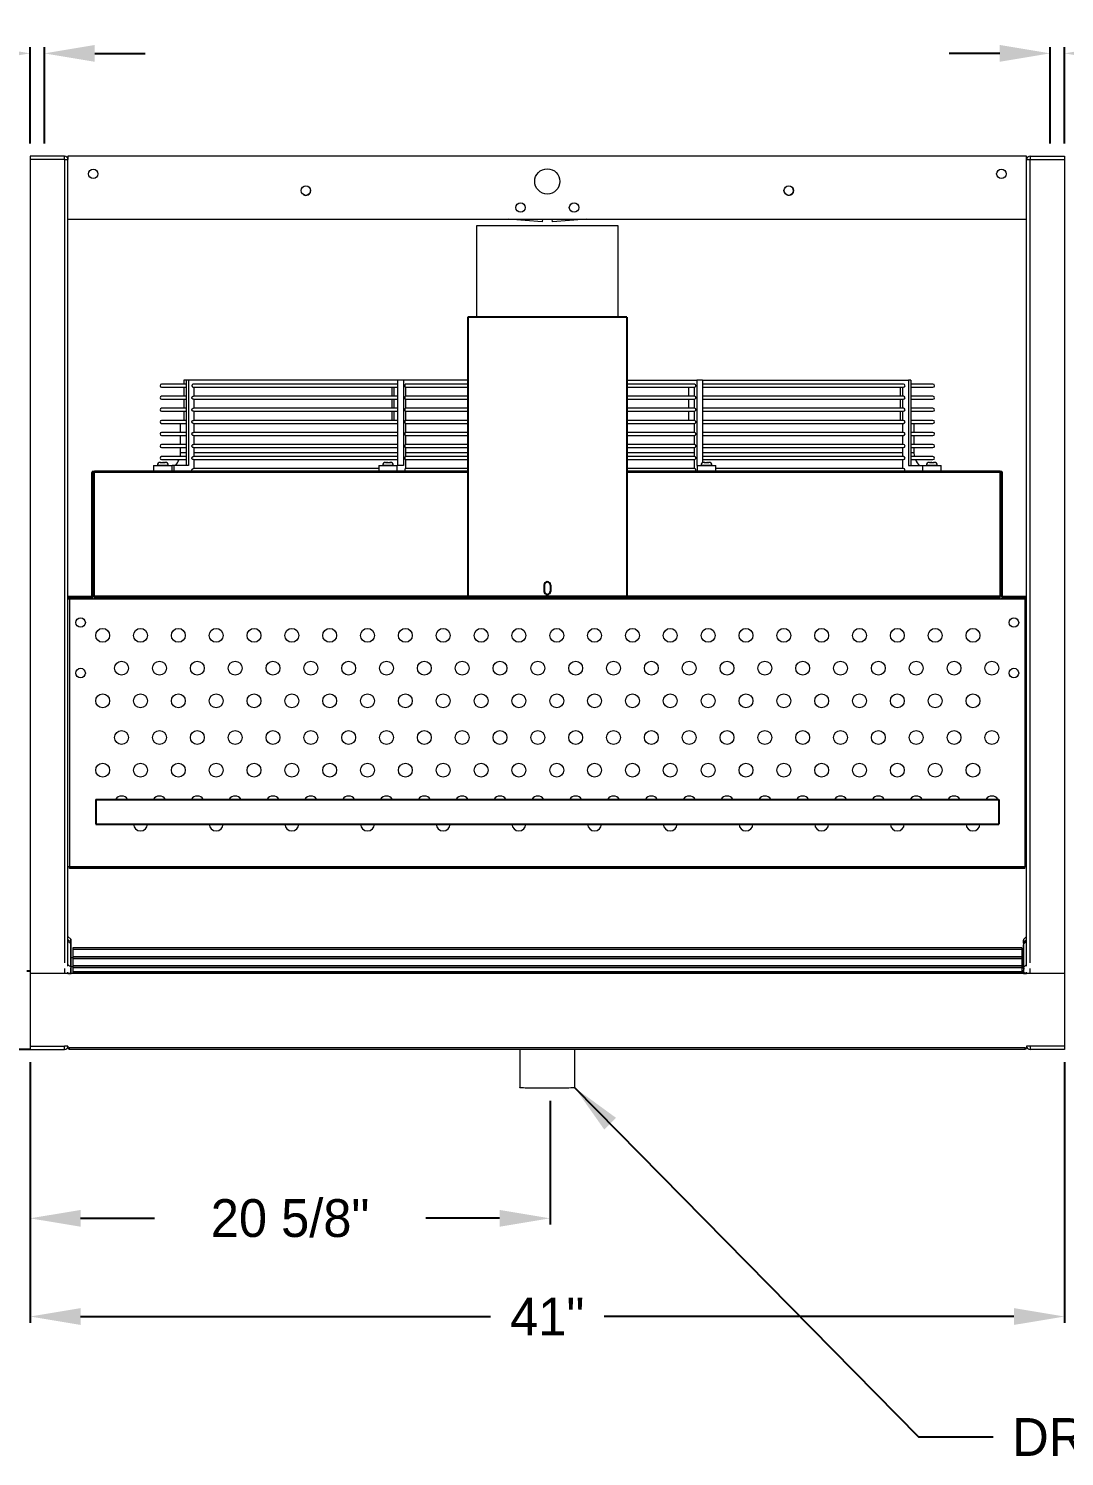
# Model space of a CAD drawing. Extents: x 6 to 271, y -23 to 146.
# Drawn here: x 45 to 86.1, y 39.3 to 95.9 of the extents above; entities that cross this region are included whole.
import ezdxf

# ---------------------------------------------------------------- set-up
doc = ezdxf.new("R2010")
doc.units = 0
doc.header["$MEASUREMENT"] = 0
doc.layers.get('0').update_dxf_attribs({"linetype": 'CONTINUOUS'})
doc.layers.get('Defpoints').update_dxf_attribs({"linetype": 'CONTINUOUS'})
doc.dimstyles.get("Standard").update_dxf_attribs({"dimtxt": 1.5, "dimasz": 2, "dimexe": 0.25, "dimexo": 0.5, "dimgap": 0.75, "dimtad": 0, "dimtih": 1, "dimtoh": 1, "dimdec": 4, "dimzin": 0, "dimdsep": 46, "dimlunit": 5, "dimtxsty": 'STANDARD', "dimcen": 0.125, "dimclrd": 1, "dimclre": 1, "dimclrt": 1, "dimadec": 0, "dimazin": 0, "dimtfac": 1, "dimtdec": 4, "dimtofl": 0, "dimtmove": 0, "dimatfit": 3, "dimfxl": 1, "dimfrac": 2, "dimtolj": 1, "dimtzin": 0, "dimarcsym": 0})

# ---------------------------------------------------------------- blocks, each defined once
blk = doc.blocks.new('099front')
at = {"color": 0, "ltscale": 7}
for p, q in [((59.351, 106.851), (53.039, 106.851)), ((53.039, 106.851), (53.039, 95.789)), ((59.351, 106.851), (59.351, 95.789)), ((53.039, 95.789), (59.351, 95.789)), ((56.07, 96.226), (56.07, 95.976)), ((56.32, 96.226), (56.32, 95.976))]:
    blk.add_line(p, q, dxfattribs=at)
for centre, start, end in [((56.195, 96.226), 0, 180), ((56.195, 95.976), 180, 0)]:
    blk.add_arc(centre, 0.125, start, end, dxfattribs=at)
blk = doc.blocks.new('*D24')
at = {"color": 7, "lineweight": -2}
for p, q in [((45.087, 91.362), (45.087, 95.191)), ((45.65, 91.362), (45.65, 95.191)), ((43.087, 94.941), (41.087, 94.941)), ((47.65, 94.941), (49.65, 94.941))]:
    blk.add_line(p, q, dxfattribs=at)
at = {"color": 7}
for points in [[(43.087, 95.274), (43.087, 94.607), (45.087, 94.941)], [(47.65, 95.274), (47.65, 94.607), (45.65, 94.941)]]:
    blk.add_solid(points, dxfattribs=at)
at = {"layer": 'Defpoints', "color": 0}
for p in [(45.087, 94.941), (45.087, 90.862), (45.65, 90.862)]:
    blk.add_point(p, dxfattribs=at)
at = {"color": 7, "insert": (37.337, 94.941), "char_height": 1.5, "attachment_point": 5}
blk.add_mtext('\\A1;9/16"', dxfattribs=at)
blk = doc.blocks.new('*D25')
at = {"color": 7, "lineweight": -2}
for p, q in [((85.525, 91.362), (85.525, 95.191)), ((86.087, 91.362), (86.087, 95.191)), ((83.525, 94.941), (81.525, 94.941)), ((88.087, 94.941), (90.087, 94.941))]:
    blk.add_line(p, q, dxfattribs=at)
at = {"color": 7}
for points in [[(83.525, 95.274), (83.525, 94.607), (85.525, 94.941)], [(88.087, 95.274), (88.087, 94.607), (86.087, 94.941)]]:
    blk.add_solid(points, dxfattribs=at)
at = {"layer": 'Defpoints', "color": 0}
for p in [(85.525, 94.941), (85.525, 90.862), (86.087, 90.862)]:
    blk.add_point(p, dxfattribs=at)
at = {"color": 7, "insert": (93.837, 94.941), "char_height": 1.5, "attachment_point": 5}
blk.add_mtext('\\A1;9/16"', dxfattribs=at)
blk = doc.blocks.new('*D26')
at = {"color": 7, "lineweight": -2}
for p, q in [((45.087, 54.924), (45.087, 44.586)), ((86.087, 54.924), (86.087, 44.586)), ((47.087, 44.836), (63.337, 44.836)), ((84.087, 44.836), (67.837, 44.836))]:
    blk.add_line(p, q, dxfattribs=at)
at = {"color": 7}
for points in [[(47.087, 45.169), (47.087, 44.503), (45.087, 44.836)], [(84.087, 45.169), (84.087, 44.503), (86.087, 44.836)]]:
    blk.add_solid(points, dxfattribs=at)
at = {"layer": 'Defpoints', "color": 0}
for p in [(45.087, 55.424), (86.087, 55.424), (86.087, 44.836)]:
    blk.add_point(p, dxfattribs=at)
at = {"color": 7, "insert": (65.587, 44.836), "char_height": 1.5, "attachment_point": 5}
blk.add_mtext('\\A1;41"', dxfattribs=at)
blk = doc.blocks.new('*D27')
at = {"color": 7, "lineweight": -2}
for p, q in [((45.087, 54.924), (45.087, 48.481)), ((65.696, 53.389), (65.696, 48.481)), ((47.087, 48.731), (50.017, 48.731)), ((63.696, 48.731), (60.767, 48.731))]:
    blk.add_line(p, q, dxfattribs=at)
at = {"color": 7}
for points in [[(47.087, 49.064), (47.087, 48.398), (45.087, 48.731)], [(63.696, 49.064), (63.696, 48.398), (65.696, 48.731)]]:
    blk.add_solid(points, dxfattribs=at)
at = {"layer": 'Defpoints', "color": 0}
for p in [(45.087, 55.424), (65.696, 53.889), (65.696, 48.731)]:
    blk.add_point(p, dxfattribs=at)
at = {"color": 7, "insert": (55.392, 48.731), "char_height": 1.5, "attachment_point": 5}
blk.add_mtext('\\A1;20 5/8"', dxfattribs=at)

msp = doc.modelspace()

# ---------------------------------------------------------------- linework, layer by layer
at = {"color": 0, "linetype": 'Continuous', "lineweight": 15}
for p, q in [((45.08746, 90.8619), (45.08746, 90.7274)), ((46.45195, 90.8619), (45.08746, 90.8619)), ((46.45195, 90.7274), (45.08746, 90.7274)), ((45.08746, 90.7264), (45.08746, 55.55993)), ((46.45195, 90.7264), (45.08746, 90.7264)), ((46.45195, 90.7274), (46.45195, 90.8619)), ((46.45195, 90.7264), (46.58745, 90.7264)), ((46.45195, 90.7264), (46.45195, 58.86651)), ((84.58745, 90.8619), (46.58745, 90.8619)), ((46.58745, 90.8619), (46.58745, 90.7264)), ((46.58745, 58.73105), (46.58745, 90.7264)), ((84.58745, 90.7264), (84.58745, 90.8619)), ((84.58745, 58.73105), (84.58745, 90.7264)), ((84.58745, 90.7264), (84.72295, 90.7264)), ((84.72295, 90.8619), (84.72295, 90.7274)), ((84.72295, 90.8619), (86.08745, 90.8619)), ((84.72295, 90.7274), (86.08745, 90.7274)), ((84.72295, 90.7264), (86.08745, 90.7264)), ((84.72295, 58.86651), (84.72295, 90.7264)), ((86.08745, 90.8619), (86.08745, 90.7274)), ((86.08745, 90.7264), (86.08745, 55.5599)), ((46.58745, 88.3619), (84.58745, 88.3619)), ((65.38406, 88.25505), (64.03071, 88.3619)), ((65.3925, 88.3619), (65.38406, 88.25505)), ((65.79085, 88.25505), (65.78241, 88.3619)), ((67.1442, 88.3619), (65.79085, 88.25505)), ((68.39995, 88.1054), (62.77495, 88.1054)), ((51.26732, 81.81951), (50.29734, 81.81951)), ((50.29734, 81.69951), (51.26732, 81.69951)), ((51.17395, 81.9744), (51.17395, 81.81951)), ((51.26732, 81.9744), (51.17395, 81.9744)), ((51.17395, 81.69951), (51.17395, 81.34085)), ((51.3607, 81.9744), (51.26732, 81.9744)), ((51.26732, 81.9744), (51.26732, 78.5934)), ((51.3607, 81.9744), (51.3607, 78.5934)), ((59.65586, 81.9744), (51.3607, 81.9744)), ((51.55641, 81.69951), (59.65586, 81.69951)), ((59.65586, 81.81951), (51.55645, 81.81951)), ((51.58612, 81.34085), (51.58612, 81.69951)), ((59.43043, 81.69951), (59.43043, 81.34085)), ((59.52381, 81.34085), (59.52381, 81.69951)), ((59.88129, 81.9744), (59.65586, 81.9744)), ((59.65586, 81.9744), (59.65586, 78.5934)), ((59.88129, 81.9744), (59.88129, 78.5934)), ((62.4312, 81.9744), (59.88129, 81.9744)), ((59.96235, 81.69951), (62.4312, 81.69951)), ((62.4312, 81.81951), (59.96243, 81.81951)), ((59.97466, 81.34085), (59.97466, 81.69951)), ((68.7437, 81.9744), (71.51905, 81.9744)), ((71.43873, 81.81951), (68.7437, 81.81951)), ((68.7437, 81.69951), (71.43873, 81.69951)), ((71.20025, 81.34085), (71.20025, 81.69951)), ((71.42567, 81.34085), (71.42567, 81.69951)), ((71.51905, 81.9744), (71.51905, 78.5934)), ((71.74447, 81.9744), (71.51905, 81.9744)), ((71.74447, 81.9744), (71.74447, 78.70149)), ((71.74447, 81.9744), (79.90759, 81.9744)), ((79.71368, 81.81951), (71.74447, 81.81951)), ((71.74447, 81.69951), (79.71368, 81.69951)), ((79.58879, 81.34085), (79.58879, 81.69951)), ((79.68216, 81.34085), (79.68216, 81.69951)), ((79.90759, 81.9744), (79.90759, 78.5934)), ((80.00096, 81.9744), (79.90759, 81.9744)), ((80.00096, 81.9744), (80.00096, 78.5934)), ((80.87757, 81.81951), (80.00096, 81.81951)), ((80.00096, 81.69951), (80.87757, 81.69951)), ((51.26732, 81.34085), (50.29734, 81.34085)), ((50.29734, 81.22085), (51.26732, 81.22085)), ((51.17395, 81.22085), (51.17395, 80.86218)), ((51.55641, 81.22085), (59.65586, 81.22085)), ((59.65586, 81.34085), (51.55645, 81.34085)), ((51.58612, 80.86218), (51.58612, 81.22085)), ((59.43043, 81.22085), (59.43043, 80.86218)), ((59.52381, 80.86218), (59.52381, 81.22085)), ((59.96235, 81.22085), (62.4312, 81.22085)), ((62.4312, 81.34085), (59.96243, 81.34085)), ((59.97466, 80.86218), (59.97466, 81.22085)), ((71.43873, 81.34085), (68.7437, 81.34085)), ((68.7437, 81.22085), (71.43873, 81.22085)), ((71.20025, 80.86218), (71.20025, 81.22085)), ((71.42567, 80.86218), (71.42567, 81.22085)), ((79.71368, 81.34085), (71.74447, 81.34085)), ((71.74447, 81.22085), (79.71368, 81.22085)), ((79.58879, 80.86218), (79.58879, 81.22085)), ((79.68216, 80.86218), (79.68216, 81.22085)), ((80.87757, 81.34085), (80.00096, 81.34085)), ((80.00096, 81.22085), (80.87757, 81.22085)), ((51.26732, 80.86218), (50.29734, 80.86218)), ((50.29734, 80.74218), (51.26732, 80.74218)), ((51.17395, 80.74218), (51.17395, 80.38352)), ((51.55641, 80.74218), (59.65586, 80.74218)), ((59.65586, 80.86218), (51.55645, 80.86218)), ((51.58612, 80.38352), (51.58612, 80.74218)), ((59.43043, 80.74218), (59.43043, 80.38352)), ((59.52381, 80.38352), (59.52381, 80.74218)), ((59.96235, 80.74218), (62.4312, 80.74218)), ((62.4312, 80.86218), (59.96243, 80.86218)), ((59.97466, 80.38352), (59.97466, 80.74218)), ((71.43873, 80.86218), (68.7437, 80.86218)), ((68.7437, 80.74218), (71.43873, 80.74218)), ((71.20025, 80.38352), (71.20025, 80.74218)), ((71.42567, 80.38352), (71.42567, 80.74218)), ((79.71368, 80.86218), (71.74447, 80.86218)), ((71.74447, 80.74218), (79.71368, 80.74218)), ((79.58879, 80.38352), (79.58879, 80.74218)), ((79.68216, 80.38352), (79.68216, 80.74218)), ((80.87757, 80.86218), (80.00096, 80.86218)), ((80.00096, 80.74218), (80.87757, 80.74218)), ((51.26732, 80.38352), (50.29734, 80.38352)), ((50.29734, 80.26352), (51.26732, 80.26352)), ((51.26732, 79.90485), (50.29734, 79.90485)), ((51.55641, 80.26352), (59.65586, 80.26352)), ((59.65586, 80.38352), (51.55645, 80.38352)), ((59.65586, 79.90485), (51.55645, 79.90485)), ((51.58612, 79.90485), (51.58612, 80.26352)), ((59.96235, 80.26352), (62.4312, 80.26352)), ((62.4312, 80.38352), (59.96243, 80.38352)), ((62.4312, 79.90485), (59.96243, 79.90485)), ((59.97466, 79.90485), (59.97466, 80.26352)), ((71.43873, 80.38352), (68.7437, 80.38352)), ((68.7437, 80.26352), (71.43873, 80.26352)), ((71.43873, 79.90485), (68.7437, 79.90485)), ((71.42567, 79.90485), (71.42567, 80.26352)), ((79.71368, 80.38352), (71.74447, 80.38352)), ((71.74447, 80.26352), (79.71368, 80.26352)), ((79.71368, 79.90485), (71.74447, 79.90485)), ((79.68216, 79.90485), (79.68216, 80.26352)), ((80.87757, 80.38352), (80.00096, 80.38352)), ((80.00096, 80.26352), (80.87757, 80.26352)), ((80.87757, 79.90485), (80.00096, 79.90485)), ((50.29734, 79.78485), (51.26732, 79.78485)), ((51.26732, 79.42618), (50.29734, 79.42618)), ((50.29734, 79.30618), (51.26732, 79.30618)), ((51.55641, 79.78485), (59.65586, 79.78485)), ((51.55641, 79.30618), (59.65586, 79.30618)), ((59.65586, 79.42618), (51.55645, 79.42618)), ((51.58612, 79.42618), (51.58612, 79.78485)), ((51.58612, 78.94752), (51.58612, 79.30618)), ((59.96235, 79.78485), (62.4312, 79.78485)), ((59.96235, 79.30618), (62.4312, 79.30618)), ((62.4312, 79.42618), (59.96243, 79.42618)), ((59.97466, 79.42618), (59.97466, 79.78485)), ((59.97466, 78.94752), (59.97466, 79.30618)), ((68.7437, 79.78485), (71.43873, 79.78485)), ((71.43873, 79.42618), (68.7437, 79.42618)), ((68.7437, 79.30618), (71.43873, 79.30618)), ((71.42567, 79.42618), (71.42567, 79.78485)), ((71.42567, 78.94752), (71.42567, 79.30618)), ((71.74447, 79.78485), (79.71368, 79.78485)), ((79.71368, 79.42618), (71.74447, 79.42618)), ((71.74447, 79.30618), (79.71368, 79.30618)), ((79.68216, 79.42618), (79.68216, 79.78485)), ((79.68216, 78.94752), (79.68216, 79.30618)), ((80.00096, 79.78485), (80.87757, 79.78485)), ((80.87757, 79.42618), (80.00096, 79.42618)), ((80.00096, 79.30618), (80.87757, 79.30618)), ((51.26732, 78.94752), (50.29734, 78.94752)), ((50.29734, 78.82752), (51.26732, 78.82752)), ((51.26732, 79.0994), (51.03965, 79.0994)), ((51.55641, 78.82752), (59.65586, 78.82752)), ((59.65586, 78.94752), (51.55645, 78.94752)), ((59.65586, 79.0994), (51.58612, 79.0994)), ((51.58612, 78.46885), (51.58612, 78.82752)), ((59.96235, 78.82752), (62.4312, 78.82752)), ((62.4312, 78.94752), (59.96243, 78.94752)), ((62.4312, 79.0994), (59.97466, 79.0994)), ((59.97466, 78.46885), (59.97466, 78.82752)), ((71.42567, 79.0994), (68.7437, 79.0994)), ((71.43873, 78.94752), (68.7437, 78.94752)), ((68.7437, 78.82752), (71.43873, 78.82752)), ((71.42567, 78.46885), (71.42567, 78.82752)), ((79.68216, 79.0994), (71.74447, 79.0994)), ((79.71368, 78.94752), (71.74447, 78.94752)), ((71.74447, 78.82752), (79.71368, 78.82752)), ((79.68216, 78.46885), (79.68216, 78.82752)), ((80.13525, 79.0994), (80.00096, 79.0994)), ((80.87757, 78.94752), (80.00096, 78.94752)), ((80.00096, 78.82752), (80.87757, 78.82752)), ((47.58745, 78.3109), (47.53745, 78.3109)), ((47.53745, 73.4129), (47.53745, 78.3109)), ((47.58745, 73.4129), (47.58745, 78.3109)), ((47.63745, 78.3109), (47.58745, 78.3109)), ((47.58845, 78.3619), (47.58845, 78.3119)), ((47.58845, 78.3619), (47.63845, 78.3619)), ((62.4312, 78.3619), (47.63845, 78.3619)), ((47.63845, 78.3109), (47.63845, 78.3619)), ((62.4312, 78.3109), (47.63845, 78.3109)), ((47.63845, 73.4129), (47.63845, 78.3109)), ((49.97444, 78.5934), (50.48465, 78.5934)), ((50.14134, 78.5944), (50.12469, 78.5944)), ((50.56219, 78.5944), (50.14134, 78.5944)), ((50.24869, 78.7184), (50.24884, 78.7184)), ((50.25157, 78.7184), (50.24884, 78.7184)), ((50.25157, 78.7184), (50.26208, 78.7184)), ((50.27276, 78.7184), (50.26208, 78.7184)), ((50.27276, 78.7184), (50.3488, 78.7184)), ((50.36035, 78.7184), (50.3488, 78.7184)), ((50.36663, 78.7184), (50.36035, 78.7184)), ((50.36663, 78.7184), (50.392, 78.7184)), ((50.40654, 78.7184), (50.392, 78.7184)), ((50.40654, 78.7184), (50.43819, 78.7184)), ((50.48465, 78.5934), (50.71244, 78.5934)), ((50.77773, 78.5934), (50.71244, 78.5934)), ((50.77773, 78.5934), (50.77773, 78.3619)), ((51.3607, 78.5934), (50.77773, 78.5934)), ((58.90418, 78.46885), (51.55645, 78.46885)), ((58.90418, 78.5934), (59.41439, 78.5934)), ((59.18947, 78.5944), (59.05443, 78.5944)), ((59.17843, 78.7184), (59.21008, 78.7184)), ((59.49193, 78.5944), (59.18947, 78.5944)), ((59.22462, 78.7184), (59.21008, 78.7184)), ((59.22462, 78.7184), (59.24999, 78.7184)), ((59.25627, 78.7184), (59.24999, 78.7184)), ((59.26782, 78.7184), (59.25627, 78.7184)), ((59.26782, 78.7184), (59.34386, 78.7184)), ((59.35454, 78.7184), (59.34386, 78.7184)), ((59.35454, 78.7184), (59.36505, 78.7184)), ((59.36778, 78.7184), (59.36505, 78.7184)), ((59.36778, 78.7184), (59.36793, 78.7184)), ((59.41439, 78.5934), (59.64218, 78.5934)), ((59.88129, 78.5934), (59.64218, 78.5934)), ((62.4312, 78.46885), (59.96243, 78.46885)), ((71.43873, 78.46885), (68.7437, 78.46885)), ((83.53645, 78.3619), (68.7437, 78.3619)), ((83.53645, 78.3109), (68.7437, 78.3109)), ((71.51905, 78.5934), (71.53273, 78.5934)), ((71.53273, 78.5934), (72.04294, 78.5934)), ((71.98544, 78.5944), (71.68298, 78.5944)), ((71.80698, 78.7184), (71.80713, 78.7184)), ((71.80986, 78.7184), (71.80713, 78.7184)), ((71.80986, 78.7184), (71.82037, 78.7184)), ((71.83105, 78.7184), (71.82037, 78.7184)), ((71.83105, 78.7184), (71.90709, 78.7184)), ((71.91864, 78.7184), (71.90709, 78.7184)), ((71.92492, 78.7184), (71.91864, 78.7184)), ((71.92492, 78.7184), (71.95029, 78.7184)), ((71.96483, 78.7184), (71.95029, 78.7184)), ((71.96483, 78.7184), (71.99648, 78.7184)), ((72.12048, 78.5944), (71.98544, 78.5944)), ((72.04294, 78.5934), (72.27073, 78.5934)), ((79.71368, 78.46885), (72.27073, 78.46885)), ((79.90759, 78.5934), (80.46247, 78.5934)), ((80.46247, 78.5934), (80.97268, 78.5934)), ((81.03356, 78.5944), (80.61272, 78.5944)), ((80.73672, 78.7184), (80.76837, 78.7184)), ((80.78291, 78.7184), (80.76837, 78.7184)), ((80.78291, 78.7184), (80.80827, 78.7184)), ((80.81455, 78.7184), (80.80827, 78.7184)), ((80.82611, 78.7184), (80.81455, 78.7184)), ((80.82611, 78.7184), (80.90215, 78.7184)), ((80.91283, 78.7184), (80.90215, 78.7184)), ((80.91283, 78.7184), (80.92333, 78.7184)), ((80.92607, 78.7184), (80.92333, 78.7184)), ((80.92607, 78.7184), (80.92622, 78.7184)), ((80.97268, 78.5934), (81.20047, 78.5934)), ((81.05022, 78.5944), (81.03356, 78.5944)), ((83.53645, 78.3619), (83.58645, 78.3619)), ((83.53645, 78.3109), (83.53645, 78.3619)), ((83.53645, 73.4129), (83.53645, 78.3109)), ((83.53745, 78.3109), (83.58745, 78.3109)), ((83.58645, 78.3119), (83.58645, 78.3619)), ((83.63745, 78.3109), (83.58745, 78.3109)), ((83.58745, 73.4129), (83.58745, 78.3109)), ((83.63745, 73.4129), (83.63745, 78.3109)), ((46.58745, 73.4119), (47.53645, 73.4119)), ((46.58745, 73.3619), (46.65095, 73.3619)), ((46.58745, 73.2984), (46.65145, 73.2984)), ((46.65045, 73.2979), (46.58745, 73.2979)), ((46.65045, 73.2979), (46.65045, 62.6759)), ((46.65045, 73.2979), (46.65145, 73.2979)), ((46.65095, 73.3619), (46.65095, 73.2994)), ((46.65095, 73.3619), (47.52395, 73.3619)), ((46.65095, 73.2994), (47.52395, 73.2994)), ((46.65145, 73.2979), (46.65145, 73.2989)), ((46.65145, 73.2989), (47.64995, 73.2989)), ((46.65145, 73.2979), (46.65145, 62.6759)), ((46.65145, 73.2979), (84.52345, 73.2979)), ((47.52395, 73.3619), (47.53645, 73.3619)), ((47.52395, 73.2994), (47.52395, 73.3619)), ((47.53645, 73.4119), (47.53645, 73.3619)), ((47.53745, 73.4129), (47.58745, 73.4129)), ((47.63845, 73.4129), (47.58745, 73.4129)), ((47.63845, 73.4129), (47.63845, 73.4119)), ((83.53645, 73.4129), (47.63845, 73.4129)), ((47.63845, 73.4119), (83.53645, 73.4119)), ((47.63845, 73.3619), (47.63845, 73.4119)), ((47.63845, 73.3619), (47.64995, 73.3619)), ((47.64995, 73.2989), (47.64995, 73.3619)), ((47.64995, 73.3619), (83.52495, 73.3619)), ((83.52495, 73.3619), (83.53645, 73.3619)), ((83.52495, 73.3619), (83.52495, 73.2989)), ((83.52495, 73.2989), (84.52345, 73.2989)), ((83.53645, 73.4119), (83.53645, 73.4129)), ((83.58745, 73.4129), (83.53645, 73.4129)), ((83.53645, 73.3619), (83.53645, 73.4119)), ((83.63745, 73.4129), (83.58745, 73.4129)), ((83.63845, 73.4119), (83.63845, 73.3619)), ((83.63845, 73.4119), (84.58745, 73.4119)), ((83.63845, 73.3619), (83.65095, 73.3619)), ((83.65095, 73.3619), (83.65095, 73.2994)), ((84.52395, 73.3619), (83.65095, 73.3619)), ((84.52395, 73.2994), (83.65095, 73.2994)), ((84.52345, 73.2989), (84.52345, 73.2979)), ((84.52345, 73.2984), (84.58745, 73.2984)), ((84.52345, 73.2979), (84.52345, 62.6759)), ((84.52345, 73.2979), (84.52445, 73.2979)), ((84.52395, 73.3619), (84.58745, 73.3619)), ((84.52395, 73.2994), (84.52395, 73.3619)), ((84.58745, 73.2979), (84.52445, 73.2979)), ((84.52445, 73.2979), (84.52445, 62.6759)), ((46.65045, 62.6759), (46.58745, 62.6759)), ((46.65045, 62.6759), (46.65145, 62.6759)), ((46.65145, 62.6759), (84.52345, 62.6759)), ((46.65145, 62.6759), (46.65145, 62.6749)), ((84.52345, 62.6749), (46.65145, 62.6749)), ((46.65145, 62.6119), (46.65145, 62.6749)), ((84.52345, 62.6119), (46.65145, 62.6119)), ((84.52345, 62.6749), (84.52345, 62.6759)), ((84.52345, 62.6759), (84.52445, 62.6759)), ((84.52345, 62.6119), (84.52345, 62.6749)), ((84.58745, 62.6759), (84.52445, 62.6759)), ((46.58745, 59.91273), (46.69386, 59.80636)), ((46.69386, 59.68863), (46.58745, 59.795)), ((46.58745, 59.73105), (46.69386, 59.62467)), ((46.67479, 59.64374), (46.71245, 59.64374)), ((46.69386, 59.68863), (46.69386, 59.80636)), ((46.69386, 58.68863), (46.69386, 59.62467)), ((46.71245, 59.64374), (46.71245, 59.76147)), ((46.71245, 59.57979), (46.71245, 59.64374)), ((46.71245, 58.64374), (46.71245, 59.57979)), ((46.71345, 59.76147), (46.71345, 59.76002)), ((46.71345, 59.0799), (46.71345, 59.76002)), ((84.46145, 59.76147), (84.46145, 59.76002)), ((84.46145, 59.76002), (84.46145, 59.40098)), ((84.46245, 59.64374), (84.46245, 59.76147)), ((84.46245, 59.64374), (84.50012, 59.64374)), ((84.46245, 59.64374), (84.46245, 59.57979)), ((84.46245, 58.64374), (84.46245, 59.57979)), ((84.58745, 59.91273), (84.48105, 59.80636)), ((84.48105, 59.68863), (84.48105, 59.80636)), ((84.48105, 59.68863), (84.58745, 59.795)), ((84.58745, 59.73105), (84.48105, 59.62467)), ((84.48105, 58.68863), (84.48105, 59.62467)), ((46.71245, 59.0799), (46.77645, 59.0799)), ((46.71245, 59.07843), (46.77645, 59.07843)), ((84.39845, 59.46496), (46.77645, 59.46496)), ((46.77645, 59.46496), (46.77645, 59.45482)), ((84.39845, 59.45482), (46.77645, 59.45482)), ((46.77645, 59.45482), (46.77645, 59.38935)), ((84.39845, 59.38935), (46.77645, 59.38935)), ((46.77645, 59.38935), (46.77645, 59.10449)), ((84.39845, 59.10449), (46.77645, 59.10449)), ((46.77645, 59.10449), (46.77645, 59.09436)), ((84.39845, 59.09436), (46.77645, 59.09436)), ((46.77645, 59.09436), (46.77645, 59.02888)), ((84.39845, 59.02888), (46.77645, 59.02888)), ((46.77645, 59.02888), (46.77645, 58.74403)), ((84.39845, 59.46496), (84.39845, 59.45482)), ((84.39845, 59.45482), (84.39845, 59.38935)), ((84.39845, 59.38935), (84.39845, 59.10449)), ((84.39845, 59.10449), (84.39845, 59.09436)), ((84.39845, 59.09436), (84.39845, 59.02888)), ((84.39845, 59.02888), (84.39845, 58.74403)), ((84.46245, 59.40098), (84.39945, 59.40098)), ((84.39945, 59.39084), (84.39945, 59.40098)), ((84.39945, 59.39084), (84.46245, 59.39084)), ((84.46245, 59.04051), (84.39945, 59.04051)), ((84.39945, 59.03037), (84.39945, 59.04051)), ((84.39945, 59.03037), (84.46245, 59.03037)), ((86.08745, 58.44025), (45.08746, 58.44025)), ((46.45195, 58.63716), (46.45195, 58.44025)), ((46.69386, 58.68863), (46.58745, 58.795)), ((46.58745, 58.43734), (46.58745, 58.50169)), ((46.58745, 58.43734), (46.63745, 58.43734)), ((46.63745, 58.43734), (46.63745, 58.45171)), ((46.63745, 58.35897), (46.63845, 58.35897)), ((46.63745, 58.3575), (46.63845, 58.3575)), ((46.63845, 58.43734), (46.63845, 58.43851)), ((84.53645, 58.43851), (46.63845, 58.43851)), ((84.53645, 58.43734), (46.63845, 58.43734)), ((46.64966, 58.4395), (46.69386, 58.48369)), ((46.64995, 58.4388), (46.71245, 58.4388)), ((46.64995, 58.4388), (46.64995, 58.43851)), ((46.67479, 58.64374), (46.71245, 58.64374)), ((46.69386, 58.48369), (46.69386, 58.62467)), ((46.71245, 58.71943), (46.77645, 58.71943)), ((46.71245, 58.71797), (46.77645, 58.71797)), ((46.71245, 58.57979), (46.71245, 58.64374)), ((46.71245, 58.4388), (46.71245, 58.57979)), ((46.71245, 58.4388), (46.71245, 58.43851)), ((46.71345, 58.4388), (46.71345, 58.44025)), ((84.46145, 58.4388), (46.71345, 58.4388)), ((46.71345, 58.4388), (46.71345, 58.43851)), ((84.39845, 58.74403), (46.77645, 58.74403)), ((46.77645, 58.74403), (46.77645, 58.73389)), ((84.39845, 58.73389), (46.77645, 58.73389)), ((46.77645, 58.73389), (46.77645, 58.66842)), ((84.39845, 58.66842), (46.77645, 58.66842)), ((46.77645, 58.66842), (46.77645, 58.50566)), ((84.39845, 58.50566), (46.77645, 58.50566)), ((46.77645, 58.50566), (46.77645, 58.49552)), ((84.39845, 58.49552), (46.77645, 58.49552)), ((46.77645, 58.49552), (46.77645, 58.44025)), ((84.39845, 58.74403), (84.39845, 58.73389)), ((84.39845, 58.73389), (84.39845, 58.66842)), ((84.39845, 58.66842), (84.39845, 58.50566)), ((84.39845, 58.50566), (84.39845, 58.49552)), ((84.39845, 58.49552), (84.39845, 58.44025)), ((84.46245, 58.68005), (84.39945, 58.68005)), ((84.39945, 58.66991), (84.39945, 58.68005)), ((84.39945, 58.66991), (84.46245, 58.66991)), ((84.46245, 58.44167), (84.39945, 58.44167)), ((84.39945, 58.44025), (84.39945, 58.44167)), ((84.46145, 58.4388), (84.46145, 58.44025)), ((84.46145, 58.43851), (84.46145, 58.4388)), ((84.46245, 58.64374), (84.50012, 58.64374)), ((84.46245, 58.64374), (84.46245, 58.57979)), ((84.46245, 58.4388), (84.46245, 58.57979)), ((84.46245, 58.4388), (84.52495, 58.4388)), ((84.46245, 58.43851), (84.46245, 58.4388)), ((84.48105, 58.68863), (84.58745, 58.795)), ((84.48105, 58.48369), (84.48105, 58.62467)), ((84.52525, 58.4395), (84.48105, 58.48369)), ((84.52495, 58.43851), (84.52495, 58.4388)), ((84.53645, 58.45071), (84.53645, 58.43851)), ((84.53645, 58.43734), (84.53645, 58.43851)), ((84.53745, 58.43734), (84.53745, 58.45171)), ((84.53745, 58.43734), (84.58745, 58.43734)), ((84.58745, 58.43734), (84.58745, 58.50169)), ((84.72295, 58.44025), (84.72295, 58.63716)), ((45.08746, 55.55993), (46.45195, 55.55993)), ((45.08746, 55.55893), (45.08746, 55.42443)), ((45.08746, 55.55893), (46.45195, 55.55893)), ((46.58745, 55.55993), (46.45195, 55.55993)), ((46.45195, 55.42443), (46.45195, 55.55893)), ((46.58745, 55.55993), (46.58745, 55.48914)), ((84.58745, 55.5599), (84.58745, 55.48914)), ((84.72295, 55.5599), (84.58745, 55.5599)), ((86.08745, 55.5599), (84.72295, 55.5599)), ((84.72295, 55.5589), (84.72295, 55.4244)), ((86.08745, 55.5589), (84.72295, 55.5589)), ((86.08745, 55.5589), (86.08745, 55.4244)), ((45.08746, 55.42443), (46.45195, 55.42443)), ((46.58745, 55.48914), (46.63745, 55.48914)), ((84.53645, 55.48914), (46.63845, 55.48914)), ((46.63845, 55.48814), (46.63845, 55.48914)), ((46.63845, 55.48814), (46.63845, 55.43815)), ((84.53645, 55.48914), (84.53645, 55.48814)), ((84.53645, 55.43815), (84.53645, 55.48814)), ((84.53745, 55.48914), (84.58745, 55.48914)), ((86.08745, 55.4244), (84.72295, 55.4244))]:
    msp.add_line(p, q, dxfattribs=at)
at = {"color": 0}
for p, q in [((47.68745, 65.34982), (83.48745, 65.34982)), ((47.68745, 65.34982), (47.68745, 64.3704)), ((83.48745, 65.34982), (83.48745, 64.3704)), ((47.68745, 64.3704), (83.48745, 64.3704)), ((44.96246, 58.54943), (45.08746, 58.54943)), ((45.08746, 55.42443), (43.21246, 55.42443))]:
    msp.add_line(p, q, dxfattribs=at)
at = {"color": 0, "linetype": 'Continuous', "lineweight": 15, "flags": 128}
for points in [[(71.43873, 81.81951), (71.43879, 81.81951), (71.44806, 81.81434), (71.45574, 81.79981), (71.46052, 81.77841), (71.46158, 81.75378), (71.45875, 81.73014), (71.4525, 81.7115), (71.4439, 81.70105), (71.43873, 81.69951)], [(71.43873, 81.34085), (71.44298, 81.33981), (71.45135, 81.33097), (71.45776, 81.3144), (71.46124, 81.29264), (71.46124, 81.26906), (71.45776, 81.2473), (71.45135, 81.23072), (71.44298, 81.22189), (71.43873, 81.22085)], [(71.43873, 80.86218), (71.44298, 80.86114), (71.45135, 80.85231), (71.45776, 80.83573), (71.46124, 80.81397), (71.46124, 80.79039), (71.45776, 80.76863), (71.45135, 80.75206), (71.44298, 80.74322), (71.43873, 80.74218)], [(71.43873, 80.38352), (71.44298, 80.38248), (71.45135, 80.37364), (71.45776, 80.35706), (71.46124, 80.33531), (71.46124, 80.31173), (71.45776, 80.28997), (71.45135, 80.27339), (71.44298, 80.26455), (71.43873, 80.26352)], [(71.43873, 79.90485), (71.44298, 79.90381), (71.45135, 79.89498), (71.45776, 79.8784), (71.46124, 79.85664), (71.46124, 79.83306), (71.45776, 79.8113), (71.45135, 79.79472), (71.44298, 79.78589), (71.43873, 79.78485)], [(71.43873, 79.42618), (71.44298, 79.42515), (71.45135, 79.41631), (71.45776, 79.39973), (71.46124, 79.37797), (71.46124, 79.35439), (71.45776, 79.33264), (71.45135, 79.31606), (71.44298, 79.30722), (71.43873, 79.30618)], [(51.03965, 79.0994), (51.03202, 78.99266), (51.02412, 78.94752)], [(71.43873, 78.94752), (71.44298, 78.94648), (71.45135, 78.93764), (71.45776, 78.92107), (71.46124, 78.89931), (71.46124, 78.87573), (71.45776, 78.85397), (71.45135, 78.83739), (71.44298, 78.82856), (71.43873, 78.82752)], [(80.15079, 78.94752), (80.14289, 78.99266), (80.13525, 79.0994)], [(71.43873, 78.46885), (71.44324, 78.46768), (71.45168, 78.4584), (71.45805, 78.44125), (71.46136, 78.41895), (71.46107, 78.39505), (71.45724, 78.37334), (71.45302, 78.3619)], [(66.6812, 53.91459), (66.67568, 53.91204), (66.65608, 53.90917), (66.62254, 53.90638), (66.57551, 53.90369), (66.5156, 53.90114), (66.44359, 53.89876), (66.36042, 53.8966), (66.26717, 53.89467), (66.16506, 53.89299), (66.05542, 53.8916), (65.93968, 53.89051), (65.81935, 53.88974), (65.696, 53.88928), (65.57123, 53.88916), (65.44667, 53.88937), (65.32395, 53.88991), (65.20466, 53.89077), (65.09036, 53.89194), (64.98254, 53.8934), (64.88261, 53.89514), (64.79187, 53.89714), (64.7115, 53.89936), (64.64255, 53.90178), (64.58591, 53.90437), (64.54234, 53.90709), (64.51238, 53.90991), (64.49645, 53.91279), (64.4937, 53.91459)]]:
    msp.add_lwpolyline(points, dxfattribs=at)
at = {"color": 0, "linetype": 'Continuous', "lineweight": 15}
for centre, radius in [((47.58745, 90.1616), 0.1875), ((65.58745, 89.8619), 0.5), ((83.58745, 90.1616), 0.1875), ((56.01755, 89.49607), 0.1875), ((75.15736, 89.49607), 0.1875), ((64.52634, 88.82432), 0.1875), ((66.64857, 88.82432), 0.1875), ((47.08745, 72.3619), 0.1875), ((84.08745, 72.3619), 0.1875), ((47.96245, 71.8544), 0.275), ((49.46245, 71.8544), 0.275), ((50.96245, 71.8544), 0.275), ((52.46245, 71.8544), 0.275), ((53.96245, 71.8544), 0.275), ((55.46245, 71.8544), 0.275), ((56.96245, 71.8544), 0.275), ((58.46245, 71.8544), 0.275), ((59.96245, 71.8544), 0.275), ((61.46245, 71.8544), 0.275), ((62.96245, 71.8544), 0.275), ((64.46245, 71.8544), 0.275), ((65.96245, 71.8544), 0.275), ((67.46245, 71.8544), 0.275), ((68.96245, 71.8544), 0.275), ((70.46245, 71.8544), 0.275), ((71.96245, 71.8544), 0.275), ((73.46245, 71.8544), 0.275), ((74.96245, 71.8544), 0.275), ((76.46245, 71.8544), 0.275), ((77.96245, 71.8544), 0.275), ((79.46245, 71.8544), 0.275), ((80.96245, 71.8544), 0.275), ((82.46245, 71.8544), 0.275), ((48.71245, 70.5554), 0.275), ((50.21245, 70.5554), 0.275), ((51.71245, 70.5554), 0.275), ((53.21245, 70.5554), 0.275), ((54.71245, 70.5554), 0.275), ((56.21245, 70.5554), 0.275), ((57.71245, 70.5554), 0.275), ((59.21245, 70.5554), 0.275), ((60.71245, 70.5554), 0.275), ((62.21245, 70.5554), 0.275), ((63.71245, 70.5554), 0.275), ((65.21245, 70.5554), 0.275), ((66.71245, 70.5554), 0.275), ((68.21245, 70.5554), 0.275), ((69.71245, 70.5554), 0.275), ((71.21245, 70.5554), 0.275), ((72.71245, 70.5554), 0.275), ((74.21245, 70.5554), 0.275), ((75.71245, 70.5554), 0.275), ((77.21245, 70.5554), 0.275), ((78.71245, 70.5554), 0.275), ((80.21245, 70.5554), 0.275), ((81.71245, 70.5554), 0.275), ((83.21245, 70.5554), 0.275), ((47.08745, 70.3619), 0.1875), ((84.08745, 70.3619), 0.1875), ((47.96245, 69.2564), 0.275), ((49.46245, 69.2564), 0.275), ((50.96245, 69.2564), 0.275), ((52.46245, 69.2564), 0.275), ((53.96245, 69.2564), 0.275), ((55.46245, 69.2564), 0.275), ((56.96245, 69.2564), 0.275), ((58.46245, 69.2564), 0.275), ((59.96245, 69.2564), 0.275), ((61.46245, 69.2564), 0.275), ((62.96245, 69.2564), 0.275), ((64.46245, 69.2564), 0.275), ((65.96245, 69.2564), 0.275), ((67.46245, 69.2564), 0.275), ((68.96245, 69.2564), 0.275), ((70.46245, 69.2564), 0.275), ((71.96245, 69.2564), 0.275), ((73.46245, 69.2564), 0.275), ((74.96245, 69.2564), 0.275), ((76.46245, 69.2564), 0.275), ((77.96245, 69.2564), 0.275), ((79.46245, 69.2564), 0.275), ((80.96245, 69.2564), 0.275), ((82.46245, 69.2564), 0.275), ((48.71245, 67.8054), 0.275), ((50.21245, 67.8054), 0.275), ((51.71245, 67.8054), 0.275), ((53.21245, 67.8054), 0.275), ((54.71245, 67.8054), 0.275), ((56.21245, 67.8054), 0.275), ((57.71245, 67.8054), 0.275), ((59.21245, 67.8054), 0.275), ((60.71245, 67.8054), 0.275), ((62.21245, 67.8054), 0.275), ((63.71245, 67.8054), 0.275), ((65.21245, 67.8054), 0.275), ((66.71245, 67.8054), 0.275), ((68.21245, 67.8054), 0.275), ((69.71245, 67.8054), 0.275), ((71.21245, 67.8054), 0.275), ((72.71245, 67.8054), 0.275), ((74.21245, 67.8054), 0.275), ((75.71245, 67.8054), 0.275), ((77.21245, 67.8054), 0.275), ((78.71245, 67.8054), 0.275), ((80.21245, 67.8054), 0.275), ((81.71245, 67.8054), 0.275), ((83.21245, 67.8054), 0.275), ((47.96245, 66.5064), 0.275), ((49.46245, 66.5064), 0.275), ((50.96245, 66.5064), 0.275), ((52.46245, 66.5064), 0.275), ((53.96245, 66.5064), 0.275), ((55.46245, 66.5064), 0.275), ((56.96245, 66.5064), 0.275), ((58.46245, 66.5064), 0.275), ((59.96245, 66.5064), 0.275), ((61.46245, 66.5064), 0.275), ((62.96245, 66.5064), 0.275), ((64.46245, 66.5064), 0.275), ((65.96245, 66.5064), 0.275), ((67.46245, 66.5064), 0.275), ((68.96245, 66.5064), 0.275), ((70.46245, 66.5064), 0.275), ((71.96245, 66.5064), 0.275), ((73.46245, 66.5064), 0.275), ((74.96245, 66.5064), 0.275), ((76.46245, 66.5064), 0.275), ((77.96245, 66.5064), 0.275), ((79.46245, 66.5064), 0.275), ((80.96245, 66.5064), 0.275), ((82.46245, 66.5064), 0.275)]:
    msp.add_circle(centre, radius, dxfattribs=at)
for centre, radius, start, end in [((46.45195, 90.7264), 0.1355, 0, 90), ((46.45195, 90.7264), 0.001, 0, 90), ((84.72295, 90.7264), 0.1355, 90, 180), ((84.72295, 90.7264), 0.001, 90, 180), ((56.01755, 89.49623), 0.1875, 235.249307, 0), ((75.15736, 89.49623), 0.1875, 180, 55.394582), ((50.29734, 81.75951), 0.06, 90, 270), ((79.71051, 81.75951), 0.06008, 273.026347, 86.973653), ((80.87757, 81.75951), 0.06, 270, 90), ((50.29734, 81.28085), 0.06, 90, 270), ((79.71038, 81.28085), 0.06009, 273.143976, 86.856024), ((80.87757, 81.28085), 0.06, 270, 90), ((50.29734, 80.80218), 0.06, 90, 270), ((79.71038, 80.80218), 0.06009, 273.144589, 86.855411), ((80.87757, 80.80218), 0.06, 270, 90), ((50.29734, 80.32352), 0.06, 90, 270), ((50.29734, 79.84485), 0.06, 90, 270), ((79.71038, 80.32352), 0.06009, 273.143027, 86.856973), ((79.71038, 79.84485), 0.06009, 273.144589, 86.855411), ((80.87757, 80.32352), 0.06, 270, 90), ((80.87757, 79.84485), 0.06, 270, 90), ((50.29734, 79.36618), 0.06, 90, 270), ((79.71038, 79.36618), 0.06009, 273.143027, 86.856973), ((80.87757, 79.36618), 0.06, 270, 90), ((50.29734, 78.88752), 0.06, 90, 270), ((50.28965, 79.0994), 0.75, 317.57173, 338.745888), ((79.71038, 78.88752), 0.06009, 273.144589, 86.855411), ((80.88525, 79.0994), 0.75, 201.254112, 222.42827), ((80.87757, 78.88752), 0.06, 270, 90), ((47.58845, 78.3109), 0.051, 90, 180), ((47.58845, 78.3109), 0.001, 90, 180), ((50.24869, 78.5944), 0.124, 90, 180), ((50.43819, 78.5944), 0.124, 0, 90), ((59.17843, 78.5944), 0.124, 90, 180), ((59.36793, 78.5944), 0.124, 0, 90), ((71.80698, 78.5944), 0.124, 90, 180), ((71.99648, 78.5944), 0.124, 0, 90), ((79.70907, 78.40832), 0.06071, 310.120296, 85.6447), ((80.73672, 78.5944), 0.124, 90, 180), ((80.92622, 78.5944), 0.124, 0, 90), ((83.58645, 78.3109), 0.051, 0, 90), ((83.58645, 78.3109), 0.001, 0, 90), ((46.65095, 73.2984), 0.0635, 90, 180), ((46.65095, 73.2984), 0.001, 90, 180), ((47.52395, 73.2984), 0.0635, 0, 90), ((47.52395, 73.2984), 0.001, 30, 90), ((47.53645, 73.4129), 0.001, 270, 0), ((47.53645, 73.4129), 0.051, 270, 0), ((83.63845, 73.4129), 0.051, 180, 270), ((83.65095, 73.2984), 0.0635, 90, 180), ((83.63845, 73.4129), 0.001, 180, 270), ((83.65095, 73.2984), 0.001, 90, 150), ((84.52395, 73.2984), 0.0635, 0, 90), ((84.52395, 73.2984), 0.001, 0, 90), ((48.71245, 65.2074), 0.275, 31.192083, 148.807917), ((50.21245, 65.2074), 0.275, 31.192083, 148.807917), ((51.71245, 65.2074), 0.275, 31.192083, 148.807917), ((53.21245, 65.2074), 0.275, 31.192083, 148.807917), ((54.71245, 65.2074), 0.275, 31.192083, 148.807917), ((56.21245, 65.2074), 0.275, 31.192083, 148.807917), ((57.71245, 65.2074), 0.275, 31.192083, 148.807917), ((59.21245, 65.2074), 0.275, 31.192083, 148.807917), ((60.71245, 65.2074), 0.275, 31.192083, 148.807917), ((62.21245, 65.2074), 0.275, 31.192083, 148.807917), ((63.71245, 65.2074), 0.275, 31.192083, 148.807917), ((65.21245, 65.2074), 0.275, 31.192083, 148.807917), ((66.71245, 65.2074), 0.275, 31.192083, 148.807917), ((68.21245, 65.2074), 0.275, 31.192083, 148.807917), ((69.71245, 65.2074), 0.275, 31.192083, 148.807917), ((71.21245, 65.2074), 0.275, 31.192083, 148.807917), ((72.71245, 65.2074), 0.275, 31.192083, 148.807917), ((74.21245, 65.2074), 0.275, 31.192083, 148.807917), ((75.71245, 65.2074), 0.275, 31.192083, 148.807917), ((77.21245, 65.2074), 0.275, 31.192083, 148.807917), ((78.71245, 65.2074), 0.275, 31.192083, 148.807917), ((80.21245, 65.2074), 0.275, 31.192083, 148.807917), ((81.71245, 65.2074), 0.275, 31.192083, 148.807917), ((83.21245, 65.2074), 0.275, 31.192083, 148.807917), ((49.46245, 64.3704), 0.275, 180, 0), ((52.46245, 64.3704), 0.275, 180, 0), ((55.46245, 64.3704), 0.275, 180, 0), ((58.46245, 64.3704), 0.275, 180, 0), ((61.46245, 64.3704), 0.275, 180, 0), ((64.46245, 64.3704), 0.275, 180, 0), ((67.46245, 64.3704), 0.275, 180, 0), ((70.46245, 64.3704), 0.275, 180, 0), ((73.46245, 64.3704), 0.275, 180, 0), ((76.46245, 64.3704), 0.275, 180, 0), ((79.46245, 64.3704), 0.275, 180, 0), ((82.46245, 64.3704), 0.275, 180, 0), ((46.64899, 59.76147), 0.06346, 359.997202, 45.013069), ((46.64899, 59.64374), 0.06346, 359.996542, 45.013729), ((46.64899, 59.57979), 0.06346, 359.996542, 45.013729), ((84.52592, 59.76147), 0.06346, 134.986931, 180.002798), ((84.52592, 59.64374), 0.06346, 134.986271, 180.003458), ((84.52592, 59.57979), 0.06346, 134.986271, 180.003458), ((84.41445, 60.07845), 0.68928, 268.670509, 273.993858), ((84.39871, 59.40168), 0.01087, 268.670904, 273.948259), ((84.41445, 59.71798), 0.68928, 268.670509, 273.993858), ((84.3987, 59.04112), 0.01077, 268.679998, 274.006299), ((46.64895, 58.43879), 0.001, 0.119432, 44.951384), ((46.64899, 58.64374), 0.06346, 359.997202, 45.013069), ((46.64899, 58.57979), 0.06346, 359.997202, 45.013069), ((46.64899, 58.4388), 0.06346, 359.996542, 45.013729), ((84.41445, 59.35752), 0.68928, 268.670509, 273.993858), ((84.3987, 58.68052), 0.01064, 268.647579, 274.038718), ((84.52592, 58.64374), 0.06346, 134.986931, 180.002798), ((84.52592, 58.57979), 0.06346, 134.986931, 180.002798), ((84.52592, 58.4388), 0.06346, 134.986271, 180.003458), ((84.52596, 58.43879), 0.001, 135.048616, 179.880568), ((46.45195, 55.55993), 0.001, 270, 0), ((46.45195, 55.55993), 0.1355, 270, 0), ((84.72295, 55.5599), 0.1355, 180, 270), ((84.72295, 55.5599), 0.001, 180, 270), ((46.63845, 55.48915), 0.05099, 180.008403, 270.007417), ((46.63845, 55.48914), 0.000999, 179.951494, 270.115715), ((84.53646, 55.48914), 0.000999, 269.884285, 0.048506), ((84.53646, 55.48915), 0.05099, 269.992583, 359.991597)]:
    msp.add_arc(centre, radius, start, end, dxfattribs=at)
for points in [[(62.77495, 88.1054), (62.77495, 84.4754)], [(68.39995, 84.4754), (68.39995, 88.1054)], [(51.03965, 80.26352), (51.03965, 79.90485)], [(80.13525, 79.90485), (80.13525, 80.26352)], [(51.03965, 79.78485), (51.03965, 79.42618)], [(51.03965, 79.30618), (51.03965, 79.0994)], [(80.13525, 79.42618), (80.13525, 79.78485)], [(80.13525, 79.0994), (80.13525, 79.30618)], [(49.97444, 78.5934), (49.97444, 78.3619)], [(50.12469, 78.5944), (50.12469, 78.5934)], [(50.24884, 78.7184), (50.24487, 78.71833)], [(50.24487, 78.71833), (50.25157, 78.7184)], [(50.26208, 78.7184), (50.26879, 78.71833)], [(50.26879, 78.71833), (50.27276, 78.7184)], [(50.3488, 78.7184), (50.35045, 78.71833)], [(50.35045, 78.71833), (50.36663, 78.7184)], [(50.392, 78.7184), (50.40819, 78.71833)], [(50.40819, 78.71833), (50.40654, 78.7184)], [(50.56219, 78.5934), (50.56219, 78.5944)], [(50.71244, 78.3619), (50.71244, 78.5934)], [(58.90418, 78.5934), (58.90418, 78.3619)], [(59.05443, 78.5944), (59.05443, 78.5934)], [(59.21008, 78.7184), (59.20843, 78.71833)], [(59.20843, 78.71833), (59.22462, 78.7184)], [(59.24999, 78.7184), (59.26617, 78.71833)], [(59.26617, 78.71833), (59.26782, 78.7184)], [(59.34386, 78.7184), (59.34783, 78.71833)], [(59.34783, 78.71833), (59.35454, 78.7184)], [(59.36505, 78.7184), (59.37175, 78.71833)], [(59.37175, 78.71833), (59.36778, 78.7184)], [(59.49193, 78.5934), (59.49193, 78.5944)], [(59.64218, 78.3619), (59.64218, 78.5934)], [(71.53273, 78.5934), (71.53273, 78.3619)], [(71.68298, 78.5944), (71.68298, 78.5934)], [(71.80713, 78.7184), (71.80316, 78.71833)], [(71.80316, 78.71833), (71.80986, 78.7184)], [(71.82037, 78.7184), (71.82708, 78.71833)], [(71.82708, 78.71833), (71.83105, 78.7184)], [(71.90709, 78.7184), (71.90874, 78.71833)], [(71.90874, 78.71833), (71.92492, 78.7184)], [(71.95029, 78.7184), (71.96648, 78.71833)], [(71.96648, 78.71833), (71.96483, 78.7184)], [(72.12048, 78.5934), (72.12048, 78.5944)], [(72.27073, 78.3619), (72.27073, 78.5934)], [(80.46247, 78.5934), (80.46247, 78.3619)], [(80.61272, 78.5944), (80.61272, 78.5934)], [(80.76837, 78.7184), (80.76672, 78.71833)], [(80.76672, 78.71833), (80.78291, 78.7184)], [(80.80827, 78.7184), (80.82446, 78.71833)], [(80.82446, 78.71833), (80.82611, 78.7184)], [(80.90215, 78.7184), (80.90612, 78.71833)], [(80.90612, 78.71833), (80.91283, 78.7184)], [(80.92333, 78.7184), (80.93004, 78.71833)], [(80.93004, 78.71833), (80.92607, 78.7184)], [(81.05022, 78.5934), (81.05022, 78.5944)], [(81.20047, 78.3619), (81.20047, 78.5934)], [(46.63845, 55.43933), (84.53645, 55.43933)], [(64.4937, 55.43933), (64.4937, 53.91459)], [(66.6812, 53.91459), (66.6812, 55.43933)]]:
    msp.add_open_spline(points, degree=1, dxfattribs=at)
for points, knots in [([(51.56278, 81.81902), (51.55669, 81.81919), (51.54434, 81.81954), (51.52685, 81.81155), (51.51259, 81.79814), (51.50324, 81.78023), (51.49991, 81.76003), (51.50292, 81.73976), (51.51087, 81.72398), (51.5223, 81.71119), (51.53664, 81.70254), (51.55085, 81.69847), (51.55862, 81.7), (51.56027, 81.70033)], [0, 0, 0, 0, 0.0985711, 0.199943588, 0.301310254, 0.402663591, 0.504004978, 0.605335555, 0.706672699, 0.770080778, 0.871441923, 0.972807682, 1, 1, 1, 1]), ([(59.96487, 81.81837), (59.96398, 81.81884), (59.96056, 81.82066), (59.95444, 81.8168), (59.94761, 81.80708), (59.94242, 81.79156), (59.93949, 81.77254), (59.93912, 81.75202), (59.94138, 81.73237), (59.946, 81.71573), (59.95167, 81.70564), (59.95762, 81.69995), (59.96133, 81.70005), (59.96342, 81.70011)], [0, 0, 0, 0, 0.03591507, 0.13814696, 0.24038557, 0.34260574, 0.44482335, 0.54702369, 0.64921838, 0.7514137, 0.85362227, 0.91759082, 1, 1, 1, 1]), ([(51.56036, 81.22178), (51.55634, 81.22143), (51.54608, 81.22055), (51.53237, 81.22603), (51.51874, 81.23575), (51.50791, 81.24946), (51.50105, 81.26858), (51.50042, 81.28911), (51.5061, 81.30868), (51.51745, 81.32519), (51.53317, 81.33641), (51.54912, 81.34165), (51.55899, 81.34018), (51.56267, 81.33964)], [0, 0, 0, 0, 0.06551731, 0.16688699, 0.23034815, 0.3316963, 0.43303753, 0.53437588, 0.63570457, 0.73703796, 0.83838373, 0.93973691, 1, 1, 1, 1]), ([(59.96487, 81.3397), (59.96398, 81.34018), (59.96056, 81.34199), (59.95444, 81.33813), (59.94761, 81.32842), (59.94242, 81.31289), (59.93949, 81.29387), (59.93912, 81.27336), (59.94138, 81.2537), (59.946, 81.23706), (59.95167, 81.22697), (59.95762, 81.22128), (59.96133, 81.22139), (59.96342, 81.22144)], [0, 0, 0, 0, 0.03591411, 0.13814602, 0.24038172, 0.34260638, 0.44481847, 0.54701883, 0.64921352, 0.75141367, 0.85362225, 0.91759081, 1, 1, 1, 1]), ([(51.56027, 80.74295), (51.5588, 80.74265), (51.55121, 80.74109), (51.53713, 80.74503), (51.52272, 80.75352), (51.51117, 80.7662), (51.50309, 80.7819), (51.4999, 80.80214), (51.50307, 80.82238), (51.51226, 80.84037), (51.52641, 80.85392), (51.54397, 80.86213), (51.55647, 80.8619), (51.56272, 80.86178)], [0, 0, 0, 0, 0.02437993, 0.12578275, 0.22719096, 0.2906704, 0.39204723, 0.49342551, 0.59479206, 0.69616934, 0.79754295, 0.89893576, 1, 1, 1, 1]), ([(59.96489, 80.86166), (59.96478, 80.86175), (59.96218, 80.86363), (59.95671, 80.86108), (59.94955, 80.85349), (59.94378, 80.83936), (59.94011, 80.82125), (59.93895, 80.80093), (59.94043, 80.78076), (59.94438, 80.76305), (59.94962, 80.75125), (59.95576, 80.74415), (59.96032, 80.741), (59.96311, 80.74243), (59.96338, 80.74257)], [0, 0, 0, 0, 0.004747334, 0.107022443, 0.209297781, 0.311565644, 0.413828, 0.516071739, 0.618309345, 0.720548488, 0.822793727, 0.886791065, 0.989062516, 1, 1, 1, 1]), ([(51.56027, 80.26428), (51.5588, 80.26398), (51.55121, 80.26242), (51.53713, 80.26636), (51.52272, 80.27485), (51.51117, 80.28753), (51.50309, 80.30323), (51.4999, 80.32348), (51.50307, 80.34371), (51.51226, 80.3617), (51.52641, 80.37526), (51.54397, 80.38346), (51.55647, 80.38323), (51.56272, 80.38311)], [0, 0, 0, 0, 0.0243799, 0.12578262, 0.22719073, 0.2906743, 0.39205103, 0.49342338, 0.59479565, 0.69616766, 0.79754509, 0.89893555, 1, 1, 1, 1]), ([(51.56027, 79.78562), (51.5588, 79.78532), (51.55121, 79.78376), (51.53713, 79.7877), (51.52272, 79.79619), (51.51117, 79.80887), (51.50309, 79.82457), (51.4999, 79.84481), (51.50307, 79.86504), (51.51226, 79.88304), (51.52641, 79.89659), (51.54397, 79.9048), (51.55647, 79.90456), (51.56272, 79.90445)], [0, 0, 0, 0, 0.02437992, 0.12578271, 0.22719089, 0.29067031, 0.39204711, 0.49342536, 0.59479187, 0.69616912, 0.7975427, 0.89893548, 1, 1, 1, 1]), ([(59.96489, 80.383), (59.96478, 80.38308), (59.96218, 80.38496), (59.95671, 80.38242), (59.94955, 80.37482), (59.94378, 80.3607), (59.94011, 80.34258), (59.93895, 80.32226), (59.94043, 80.30209), (59.94438, 80.28438), (59.94962, 80.27258), (59.95576, 80.26549), (59.96032, 80.26233), (59.96311, 80.26376), (59.96338, 80.2639)], [0, 0, 0, 0, 0.00474733, 0.107022, 0.20929971, 0.31156756, 0.41382465, 0.51607427, 0.61831187, 0.72055101, 0.82279624, 0.88679107, 0.98906252, 1, 1, 1, 1]), ([(59.96489, 79.90433), (59.96478, 79.90441), (59.96218, 79.9063), (59.95671, 79.90375), (59.94955, 79.89616), (59.94378, 79.88203), (59.94011, 79.86391), (59.93895, 79.8436), (59.94043, 79.82343), (59.94438, 79.80572), (59.94962, 79.79391), (59.95576, 79.78682), (59.96032, 79.78367), (59.96311, 79.7851), (59.96338, 79.78523)], [0, 0, 0, 0, 0.004747325, 0.107021801, 0.209299316, 0.311566981, 0.413829138, 0.516072678, 0.618310086, 0.72054903, 0.822794071, 0.886791285, 0.989062537, 1, 1, 1, 1]), ([(51.56036, 79.30712), (51.55634, 79.30677), (51.54608, 79.30588), (51.53237, 79.31137), (51.51874, 79.32108), (51.50791, 79.3348), (51.50105, 79.35391), (51.50042, 79.37444), (51.5061, 79.39401), (51.51745, 79.41053), (51.53317, 79.42175), (51.54912, 79.42699), (51.55899, 79.42552), (51.56267, 79.42497)], [0, 0, 0, 0, 0.06551731, 0.16688699, 0.23034815, 0.3316963, 0.43303753, 0.53437588, 0.63570457, 0.73703796, 0.83838373, 0.93973691, 1, 1, 1, 1]), ([(59.96487, 79.42504), (59.96398, 79.42551), (59.96056, 79.42733), (59.95444, 79.42347), (59.94761, 79.41375), (59.94242, 79.39823), (59.93949, 79.37921), (59.93912, 79.35869), (59.94138, 79.33904), (59.946, 79.3224), (59.95167, 79.31231), (59.95762, 79.30662), (59.96133, 79.30672), (59.96342, 79.30678)], [0, 0, 0, 0, 0.03591411, 0.13814602, 0.24038172, 0.34260638, 0.44481847, 0.54701883, 0.64921352, 0.75141367, 0.85362225, 0.91759081, 1, 1, 1, 1]), ([(51.56036, 78.82845), (51.55634, 78.8281), (51.54608, 78.82722), (51.53237, 78.8327), (51.51874, 78.84242), (51.50791, 78.85613), (51.50105, 78.87525), (51.50042, 78.89578), (51.5061, 78.91535), (51.51745, 78.93186), (51.53317, 78.94308), (51.54912, 78.94832), (51.55899, 78.94685), (51.56267, 78.94631)], [0, 0, 0, 0, 0.06551732, 0.16688712, 0.23034836, 0.33169215, 0.43303625, 0.53437176, 0.63570339, 0.7370369, 0.83838279, 0.93973684, 1, 1, 1, 1]), ([(59.96487, 78.94638), (59.96398, 78.94685), (59.96056, 78.94866), (59.95444, 78.9448), (59.94761, 78.93509), (59.94242, 78.91956), (59.93949, 78.90055), (59.93912, 78.88003), (59.94138, 78.86037), (59.946, 78.84373), (59.95167, 78.83365), (59.95762, 78.82796), (59.96133, 78.82806), (59.96342, 78.82812)], [0, 0, 0, 0, 0.03591465, 0.13814721, 0.24038306, 0.34260786, 0.4448201, 0.5470206, 0.64921544, 0.75141332, 0.85362205, 0.9175907, 1, 1, 1, 1]), ([(47.58745, 78.3099), (47.58822, 78.30998), (47.58975, 78.31015), (47.60155, 78.3104), (47.61841, 78.31065), (47.63177, 78.31081), (47.63845, 78.3109)], [0, 0, 0, 0, 0.24997623, 0.49999289, 0.74998911, 1, 1, 1, 1]), ([(47.63845, 78.3619), (47.63177, 78.36113), (47.61839, 78.3596), (47.60162, 78.34778), (47.59054, 78.33247), (47.58908, 78.32087), (47.58845, 78.31592)], [0, 0, 0, 0, 0.26720955, 0.5344124, 0.80162577, 1, 1, 1, 1]), ([(51.52223, 78.3619), (51.52183, 78.36214), (51.51804, 78.36443), (51.51118, 78.37355), (51.5029, 78.38884), (51.49992, 78.40925), (51.50319, 78.42942), (51.5125, 78.44736), (51.52673, 78.46081), (51.54424, 78.46886), (51.55664, 78.46854), (51.56278, 78.46839)], [0, 0, 0, 0, 0.00955651, 0.0910871, 0.22129136, 0.35149782, 0.48169405, 0.6118891, 0.74209608, 0.87231973, 1, 1, 1, 1]), ([(59.96488, 78.46765), (59.96382, 78.46817), (59.96022, 78.46991), (59.95396, 78.4657), (59.94722, 78.45556), (59.94216, 78.43974), (59.93939, 78.42059), (59.93917, 78.39996), (59.94169, 78.38077), (59.94505, 78.3674), (59.94786, 78.36289), (59.94848, 78.3619)], [0, 0, 0, 0, 0.05417443, 0.18410026, 0.31403384, 0.44395094, 0.57385201, 0.70374021, 0.83362673, 0.96351405, 1, 1, 1, 1]), ([(83.58645, 78.31592), (83.58583, 78.32087), (83.58437, 78.33247), (83.57329, 78.34778), (83.55652, 78.3596), (83.54314, 78.36113), (83.53645, 78.3619)], [0, 0, 0, 0, 0.19837423, 0.4655876, 0.73279045, 1, 1, 1, 1]), ([(83.53645, 78.3109), (83.54314, 78.31081), (83.5565, 78.31065), (83.57336, 78.3104), (83.58515, 78.31015), (83.58669, 78.30998), (83.58745, 78.3099)], [0, 0, 0, 0, 0.25001089, 0.50000711, 0.75002377, 1, 1, 1, 1])]:
    msp.add_open_spline(points, degree=3, knots=knots, dxfattribs=at)

# ---------------------------------------------------------------- block references
at = {"color": 0}
msp.add_blockref('099front', (9.39231, -22.37569), dxfattribs=at)

# ---------------------------------------------------------------- texts
at = {"color": 0, "insert": (84.01775, 40.80737), "char_height": 1.5, "attachment_point": 1}
msp.add_mtext('DRAIN PAN WITH 1 1/2" FPT', dxfattribs=at)

# ---------------------------------------------------------------- dimensions: what is measured, and where the dimension line sits
at = {"color": 0}
for base, p1, p2, picture, middle in [((45.08746, 94.94057), (45.64996, 90.8619), (45.08746, 90.8619), '*D24', (37.33746, 94.94057)), ((65.696, 48.73095), (45.08746, 55.42443), (65.696, 53.88928), '*D27', (55.39173, 48.73095))]:
    dim = msp.add_linear_dim(base=base, p1=p1, p2=p2, dimstyle='Standard', override={"dimpost": '"', "dimclrd": 7, "dimclre": 7, "dimclrt": 7}, dxfattribs=at)
    dim.commit()
    dim.dimension.update_dxf_attribs({"geometry": picture, "text_midpoint": middle})
for base, p1, p2, picture, middle in [((85.52495, 94.94057), (86.08745, 90.8619), (85.52495, 90.8619), '*D25', (93.83745, 94.94057)), ((86.08745, 44.83599), (45.08746, 55.42443), (86.08745, 55.4244), '*D26', (65.58745, 44.83599))]:
    dim = msp.add_linear_dim(base=base, p1=p1, p2=p2, dimstyle='Standard', override={"dimpost": '"', "dimclrd": 7, "dimclre": 7, "dimclrt": 7}, dxfattribs=at)
    dim.commit()
    dim.dimension.update_dxf_attribs({"geometry": picture, "text_midpoint": middle, "dimtype": 160})

# ---------------------------------------------------------------- leaders
at = {"color": 0, "annotation_type": 0, "has_hookline": 1, "hookline_direction": 1}
for points, text_width in [([(87.02495, 55.42443), (91.39593, 50.31353), (92.62792, 50.31353)], 13.5), ([(66.67568, 53.91204), (80.3039, 40.05737), (83.26775, 40.05737)], 35)]:
    msp.add_leader(points, dimstyle='Standard', override={"dimclrd": 7, "dimclre": 7, "dimclrt": 7}, dxfattribs=dict(at, text_width=text_width))

doc.saveas('drawing.dxf')
